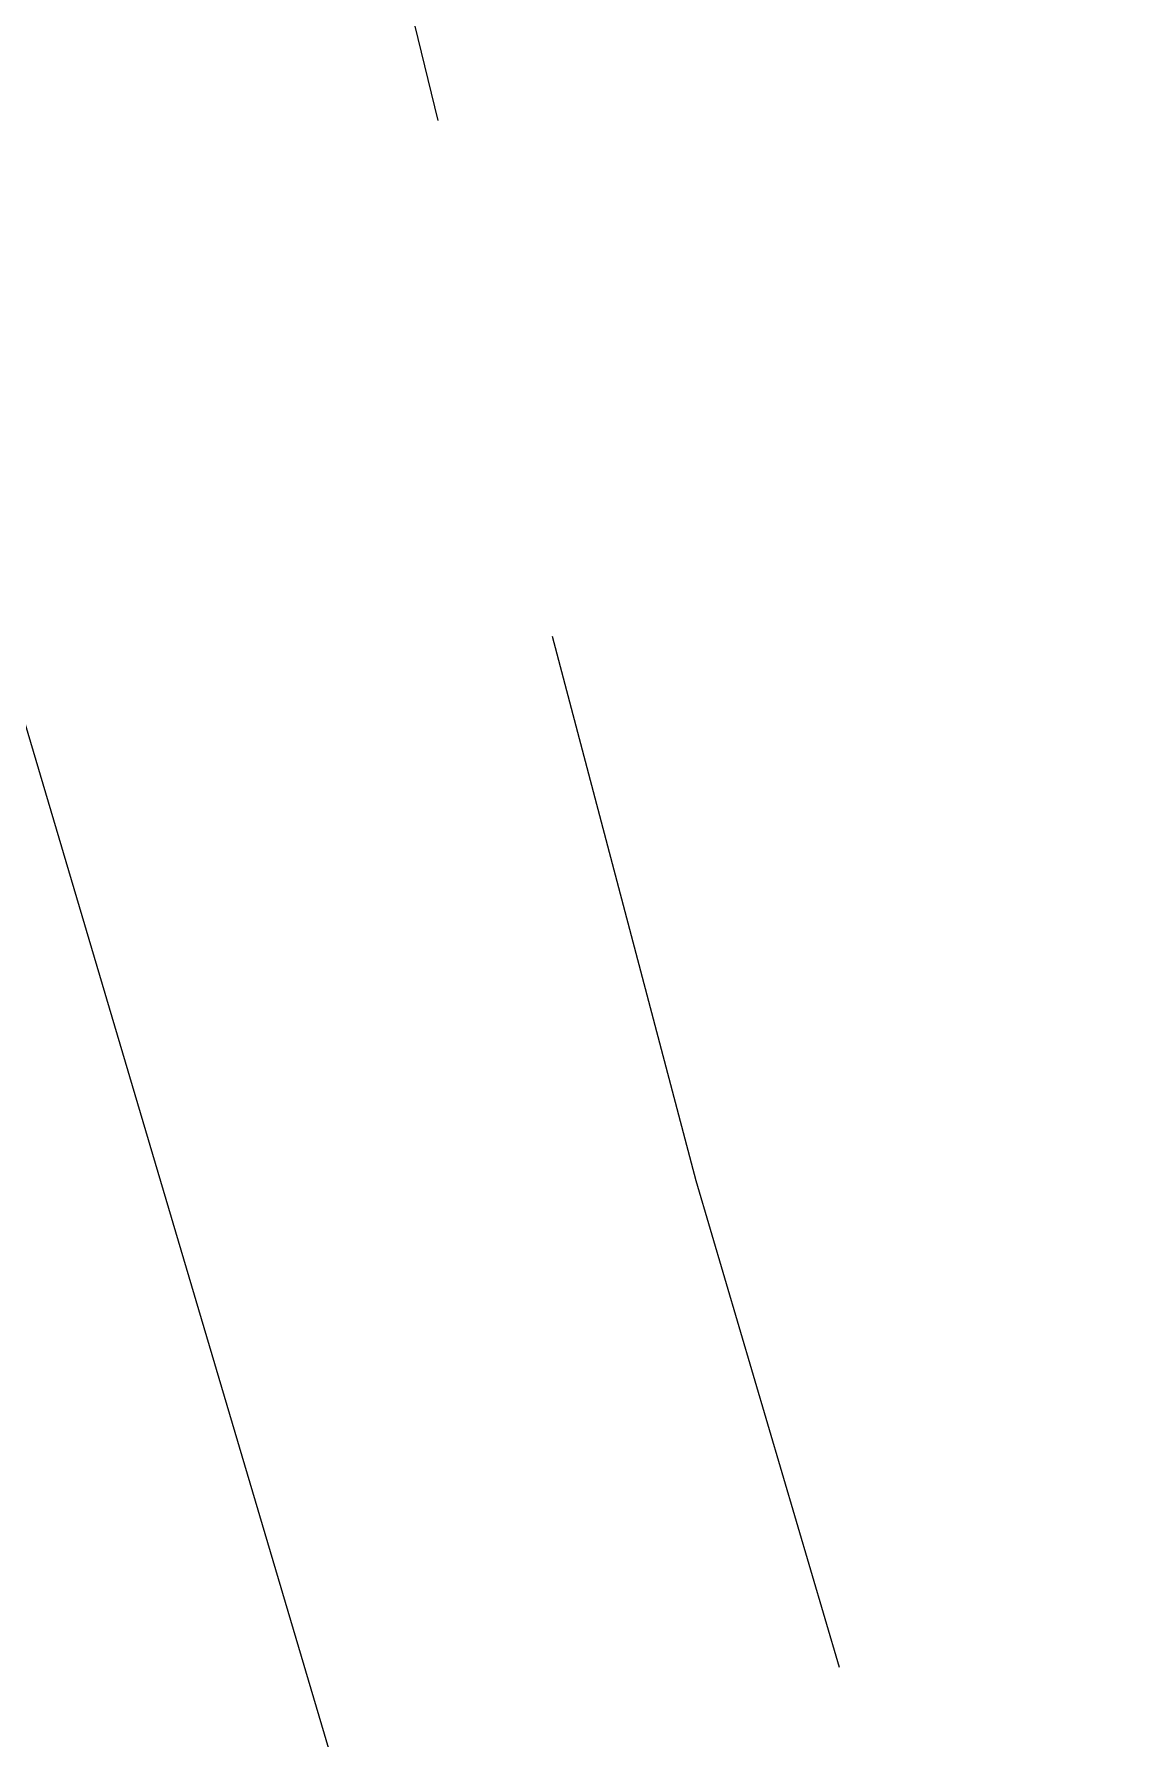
# Model space of a CAD drawing. Header units: feet. Extents: x -84 to 198, y -22 to 181.
# Drawn here: x 16.012 to 16.525, y 46.624 to 47.418 of the extents above; entities that cross this region are included whole.
import ezdxf

# ---------------------------------------------------------------- set-up
doc = ezdxf.new("R2010")
doc.units = ezdxf.units.FT
doc.layers.add('A-LINEA', color=7, linetype='CONTINUOUS')

msp = doc.modelspace()

# ---------------------------------------------------------------- linework, layer by layer
at = {"layer": 'A-LINEA'}
for p, q in [((16.08, 47.8711), (16.2, 47.3778)), ((16.08, 47.8711), (16.2, 47.3778)), ((17.0533, 43.5644), (16, 47.1244)), ((17.0533, 43.5644), (16, 47.1244))]:
    msp.add_line(p, q, dxfattribs=at)
msp.add_lwpolyline([(16.2533, 47.1378), (16.32, 46.8844), (16.3867, 46.6578)], dxfattribs=at)
msp.add_lwpolyline([(16.2533, 47.1378), (16.32, 46.8844), (16.3867, 46.6578)], dxfattribs=at)

doc.saveas('drawing.dxf')
